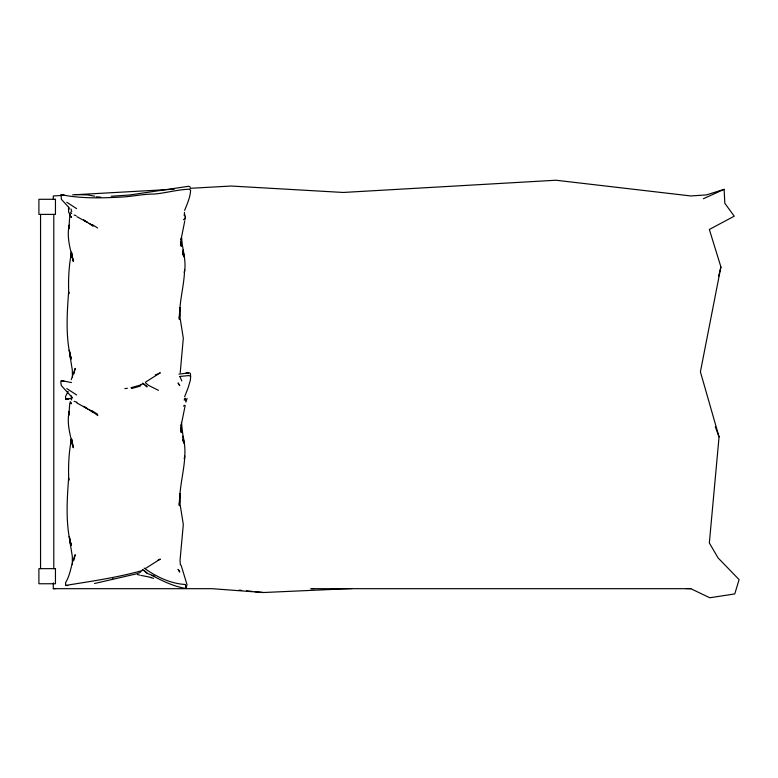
<?xml version="1.0" encoding="UTF-8"?>
<svg xmlns="http://www.w3.org/2000/svg" width="778" height="778" viewBox="0 0 778 778"><rect width="100%" height="100%" fill="white"/><g stroke="black" fill="none" stroke-linecap="round" stroke-linejoin="round"><path stroke-width="1.17" d="M179.348 318.163L179.562 313.427L179.329 319.34L179.368 316.85M179.348 504.475L179.562 499.739L179.329 505.661L179.368 503.162M184.736 269.752L184.337 272.533C186.73 260.844 182.217 249.689 181.663 238.068M183.19 251.411L183.219 249.874M183.219 436.186L183.19 437.722L181.4 422.415M179.99 310.325L180.078 307.602L179.543 316.967L180.185 307.563L179.961 310.548M179.99 496.636L180.078 493.913L179.543 503.278L180.185 493.874L179.815 498.251M69.796 402.868L68.853 415.238L69.203 411.474C66.451 423.67 70.477 435.981 73.327 447.788L71.634 439.025L72.558 445.016L72.344 442.682M184.522 271.269C183.978 285.011 180.233 298.285 179.689 311.997M183.141 440.601L183.997 443.275L183.151 436.876C188.373 457.085 180.486 477.857 179.689 498.309M69.952 213.23L68.853 228.927L69.203 225.163C66.451 237.358 70.477 249.67 73.327 261.476L71.634 252.714L72.558 258.704L72.344 256.361M185.825 373.109L188.791 372.574L190.377 373.45L190.62 376.426L190.377 380.179L188.179 387.687L184.619 396.741M72.461 377.184L72.305 370.007L69.709 354.019L70.924 359.057C65.537 337.253 66.957 314.04 68.629 291.838L68.795 293.958C68.153 280.197 68.795 266.261 71.44 252.685L70.701 257.81L71.488 252.014M72.383 564.595L72.305 556.319L69.709 540.331L70.924 545.368C65.537 523.565 66.957 500.351 68.629 478.149L68.795 480.269C68.153 466.508 68.795 452.582 71.44 438.996L70.701 444.121L71.333 439.482M180.817 242.162L180.895 241.112L181.06 245.148L181.517 237.786L180.973 239.935L184.804 220.806M180.817 428.474L180.895 427.423L181.06 431.459L181.517 424.098L180.973 426.247L185.174 405.533M189.988 188.325L231.124 186.03L343.263 192.458L555.949 180.233L690.806 195.949L706.541 194.899L724.124 189.317L724.814 203.282L734.228 216.196L709.341 229.461L720.914 266.932L700.404 371.835L719.057 436.915L709.341 542.956L718.113 557.962L739.1 579.61L734.772 593.925L709.779 597.767L690.806 588.683L685.953 588.557M185.31 217.947L184.833 214.592M185.174 219.221L185.485 216.401M141.042 384.41L140.089 386.18L131.677 388.504M140.944 571.46L140.089 572.491L136.276 573.892L94.527 583.51M184.736 456.064L184.337 458.845L184.522 457.581M180.214 372.759L183.307 338.177L179.485 314.195M184.619 210.43C187.206 203.875 190.309 197.233 190.62 190.104L188.986 189.239C177.296 189.599 165.879 193.051 154.365 194.043C143.998 193.965 133.904 196.192 123.692 196.941C102.628 198.098 81.758 198.828 61.112 194.665L61.355 199.324L68.581 207.162M71.527 382.582L63.008 380.88L61.112 380.977L60.84 382.757L61.355 385.635L72.276 397.587M142.393 383.301L142.248 384.264L140.254 385.11L130.957 387.736M142.393 569.613L142.248 570.575C117.138 577.607 91.327 581.254 65.722 585.416L65.527 582.761C70.837 574.154 71.099 563.865 75.194 554.685L73.968 560.111M73.968 373.8L75.194 368.373L71.255 379.683M184.512 212.375L184.201 215.642M184.25 400.291L184.512 398.686M718.58 276.365L720.914 266.932M187.041 398.424L185.903 402.168L185.388 398.171M151.836 575.341C162.553 581.059 173.902 586.524 185.903 588.479L187.041 584.735L181.109 565.198M68.124 391.47L65.527 396.44L65.722 399.104L68.814 399.347M112.411 579.211L112.956 578.696M183.462 219.756L184.639 218.89M183.462 406.067L184.639 405.202M145.632 382.047L160.326 372.779L158.722 373.547M145.632 568.358L160.326 559.09L157.915 560.248M703.351 198.74L724.124 189.317M155.25 374.86L157.915 373.936M72.198 398.064L65.722 399.104M179.718 376.464L188.986 375.55L190.62 376.426M178.911 374.14L188.461 372.983L186.701 373.07M111.205 196.241L129.245 195.054L188.791 186.263L190.377 187.138M124.84 388.611L127.398 388.271M53.293 582.839L53.293 588.683L55.705 588.538M61.754 195.472L53.293 195.949L53.293 199.44M72.646 194.87L174.262 189.2M53.293 588.683L212.093 588.683L263.363 592.525L351.996 588.547M314.477 588.557L310.84 588.683L690.806 588.683M75.106 194.51L87.778 194.938L94.77 196.221M96.346 196.815L100.751 197.165M65.722 585.416L67.783 585.581M239.216 590.123L241.627 590.356M246.461 590.842L252.49 591.445M254.912 591.679L263.363 592.525M61.112 194.665L64.175 194.977M61.112 380.977L64.175 381.288M151 577.402L140.886 575.38M137.531 574.553L139.768 575.107M150.475 577.558L153.567 578.346M74.143 215L76.059 215.652M74.143 401.312L77.022 402.294M154.773 576.323L146.896 573.26L143.687 570.362M158.449 390.342L148.666 385.441L145.467 382.825M76.876 216.663L91.95 224.949M76.876 402.975L91.95 411.261L97.834 415.598M92.018 224.434L97.629 227.973M92.018 410.745L97.629 414.285M66.782 202.27L76.633 208.63M66.782 388.582L76.633 394.942M89.207 223.451L93.175 226.31M89.207 409.763L93.175 412.622M142.87 383.262L147.091 386.617M142.87 569.574L147.091 572.939M144.134 568.105C156.106 576.615 170.479 583.724 185.388 584.482L185.903 588.479M143.687 384.05L144.99 385.12M145.642 385.655L146.896 386.948M70.555 212.073L71.664 213.6M70.555 398.385L71.664 399.911M71.343 395.944L71.848 397.772M70.283 401.623L71.382 403.801L70.954 402.8M70.954 216.488L71.382 217.49L68.62 212.141L68.503 207.794M715.322 426.811L719.057 436.915M183.569 255.845L182.519 252.743L182.937 254.066M182.519 439.055L183.569 442.167M183.355 254.931L183.803 256.254L183.151 250.565L183.997 256.964L183.141 254.289M70.944 208.932L71.761 211.48M180.778 243.144L181.284 246.325L181.07 244.467M181.07 430.779L180.914 430.215L181.284 432.646L181.118 430.954M180.914 243.903L181.118 244.642M70.701 356.236L71.265 358.444M70.701 542.548L71.265 544.756M71.07 358.872L69.281 350.256L70.419 355.128M71.07 545.184L69.281 536.567L70.419 541.439M181.789 380.938L180.039 376.834M179.485 500.507L183.307 524.489L180.049 560.296L180.36 564.838M68.95 207.249L69.232 209.088M53.799 214.397L53.799 568.65M40.553 214.397L40.553 568.65M55.452 199.294L38.9 199.294L38.9 214.397L55.452 214.397L55.452 199.294M55.452 568.65L38.9 568.65L38.9 583.753L55.452 583.753L55.452 568.65M87.496 222.459L83.761 220.086L87.496 222.459M87.496 408.771L83.761 406.398L87.496 408.771M179.679 385.567L178.162 383.126L179.679 385.567M179.679 571.879L178.162 569.438L179.679 571.879"/></g></svg>
